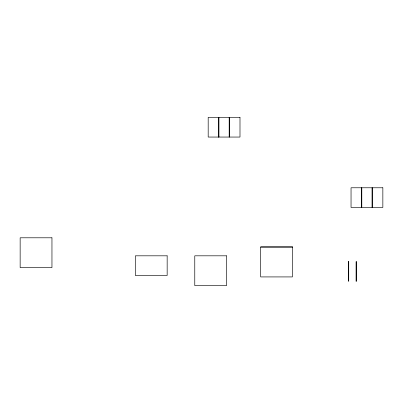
<?xml version="1.0" encoding="UTF-8"?>
<svg xmlns="http://www.w3.org/2000/svg" width="403" height="403" viewBox="0 0 403 403"><rect width="100%" height="100%" fill="white"/><g stroke="black" fill="none" stroke-linecap="round" stroke-linejoin="round"><path stroke-width="0.6" d="M260.645 247.089L292.452 247.089M372.382 187.773L372.382 207.474M372.045 187.773L372.045 207.474M361.798 187.773L361.798 207.474M361.627 206.603L361.627 207.474M361.461 187.773L361.461 207.474M229.519 117.354L229.519 137.055M229.181 117.354L229.181 137.055M218.935 117.354L218.935 137.055M218.769 136.184L218.769 137.055M218.597 117.354L218.597 137.055M239.992 117.354L208.185 117.354L208.185 137.055L239.992 137.055L239.992 117.354M382.85 187.773L351.043 187.773L351.043 207.474L382.85 207.474L382.85 187.773M51.957 237.795L20.15 237.795L20.15 267.632L51.957 267.632L51.957 237.795M292.452 246.888L260.645 246.888L260.645 276.921L292.452 276.921L292.452 246.888M167.159 255.814L135.353 255.814L135.353 275.516L167.159 275.516L167.159 255.814M226.577 255.814L194.77 255.814L194.77 285.646L226.577 285.646L226.577 255.814M348.721 261.522L348.383 261.522L348.383 281.223L348.721 281.223L348.721 261.522M356.418 261.638L356.081 261.638L356.081 281.339L356.418 281.339L356.418 261.638"/></g></svg>
